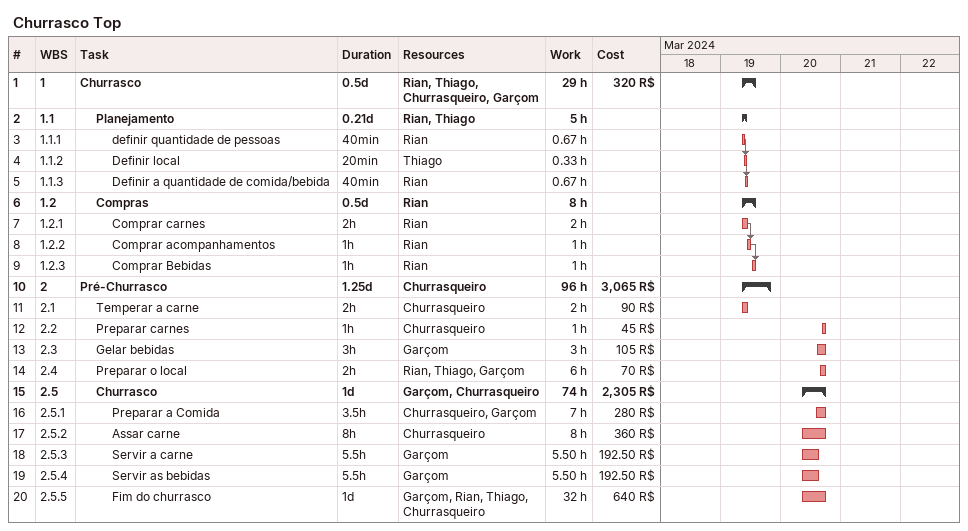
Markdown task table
Churrasco Top

| ID | WBS | Task | Duration | Start | Finish | Predecessors | Resources | Work (h) | Cost (R$) |
|---|---|---|---|---|---|---|---|---|---|
| 1 | 1 | **Churrasco** | 0.5d | 2024-03-19 | 2024-03-19 |  | Rian, Thiago, Churrasqueiro, Garçom | 29 | 320 |
| 2 | 1.1 | **Planejamento** | 0.21d | 2024-03-19 | 2024-03-19 |  | Rian, Thiago | 5 |  |
| 3 | 1.1.1 | definir quantidade de pessoas | 40min | 2024-03-19 | 2024-03-19 |  | Rian | 0.67 |  |
| 4 | 1.1.2 | Definir local | 20min | 2024-03-19 | 2024-03-19 | 3 | Thiago | 0.33 |  |
| 5 | 1.1.3 | Definir a quantidade de comida/bebida | 40min | 2024-03-19 | 2024-03-19 | 4 | Rian | 0.67 |  |
| 6 | 1.2 | **Compras** | 0.5d | 2024-03-19 | 2024-03-19 |  | Rian | 8 |  |
| 7 | 1.2.1 | Comprar carnes | 2h | 2024-03-19 | 2024-03-19 |  | Rian | 2 |  |
| 8 | 1.2.2 | Comprar acompanhamentos | 1h | 2024-03-19 | 2024-03-19 | 7 | Rian | 1 |  |
| 9 | 1.2.3 | Comprar Bebidas | 1h | 2024-03-19 | 2024-03-19 | 8 | Rian | 1 |  |
| 10 | 2 | **Pré-Churrasco** | 1.25d | 2024-03-19 | 2024-03-19 |  | Churrasqueiro | 96 | 3065 |
| 11 | 2.1 | Temperar a carne | 2h | 2024-03-19 | 2024-03-19 |  | Churrasqueiro | 2 | 90 |
| 12 | 2.2 | Preparar carnes | 1h | 2024-03-20 | 2024-03-20 |  | Churrasqueiro | 1 | 45 |
| 13 | 2.3 | Gelar bebidas | 3h | 2024-03-20 | 2024-03-20 |  | Garçom | 3 | 105 |
| 14 | 2.4 | Preparar o local | 2h | 2024-03-20 | 2024-03-20 |  | Rian, Thiago, Garçom | 6 | 70 |
| 15 | 2.5 | **Churrasco** | 1d | 2024-03-20 | 2024-03-20 |  | Garçom, Churrasqueiro | 74 | 2305 |
| 16 | 2.5.1 | Preparar a Comida | 3.5h | 2024-03-20 | 2024-03-20 |  | Churrasqueiro, Garçom | 7 | 280 |
| 17 | 2.5.2 | Assar carne | 8h | 2024-03-20 | 2024-03-20 |  | Churrasqueiro | 8 | 360 |
| 18 | 2.5.3 | Servir a carne | 5.5h | 2024-03-20 | 2024-03-20 |  | Garçom | 5.50 | 192.50 |
| 19 | 2.5.4 | Servir as bebidas | 5.5h | 2024-03-20 | 2024-03-20 |  | Garçom | 5.50 | 192.50 |
| 20 | 2.5.5 | Fim do churrasco | 1d | 2024-03-20 | 2024-03-20 |  | Garçom, Rian, Thiago, Churrasqueiro | 32 | 640 |
